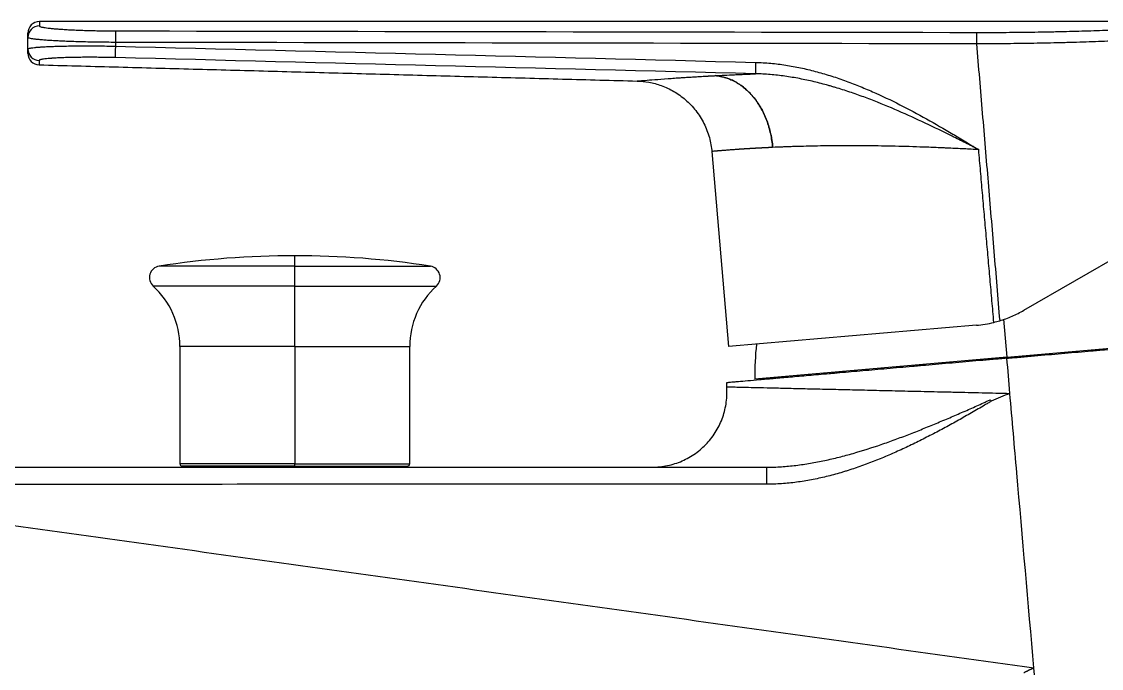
# Model space of a CAD drawing. Extents: x 0 to 1354, y 0 to 992.
# Drawn here: x 713 to 807, y 415.1 to 471.4 of the extents above; entities that cross this region are included whole.
import ezdxf

# ---------------------------------------------------------------- set-up
doc = ezdxf.new("R2010")
doc.units = 0
doc.header["$LTSCALE"] = 10
doc.header["$MEASUREMENT"] = 0
doc.layers.add('1', color=7, linetype='CONTINUOUS')

msp = doc.modelspace()

# ---------------------------------------------------------------- linework, layer by layer
at = {"layer": '1', "color": 7, "linetype": 'Continuous', "lineweight": -3}
for p, q in [((713.54, 468.996), (713.54, 470)), ((721.153, 469.575), (721.153, 469.242)), ((773.055, 460.08), (774.511, 443.113)), ((800.215, 446.266), (821.017, 458.276)), ((736.762, 450.101), (736.762, 451.013)), ((736.762, 450.101), (724.958, 450.101)), ((736.762, 450.101), (748.565, 450.101)), ((736.762, 448.374), (736.762, 450.101)), ((736.762, 448.374), (724.438, 448.374)), ((736.762, 443.113), (736.762, 448.374)), ((736.762, 448.374), (749.085, 448.374)), ((798.431, 445.499), (798.72, 442.191)), ((796.071, 444.963), (774.511, 443.113)), ((798.72, 442.191), (820.636, 444.108)), ((726.762, 443.113), (726.762, 432.913)), ((736.762, 443.113), (726.762, 443.113)), ((736.762, 443.113), (736.762, 432.913)), ((736.762, 443.113), (746.762, 443.113)), ((746.762, 432.913), (746.762, 443.113)), ((798.72, 442.191), (776.804, 440.273)), ((798.729, 442.091), (798.72, 442.191)), ((778.796, 440.447), (778.705, 440.339)), ((736.762, 432.913), (726.762, 432.913)), ((736.762, 432.713), (726.962, 432.713)), ((728.443, 432.713), (728.443, 432.613)), ((736.762, 432.913), (746.762, 432.913)), ((736.762, 432.713), (736.762, 432.913)), ((736.762, 432.613), (736.762, 432.713)), ((736.762, 432.713), (746.562, 432.713)), ((745.081, 432.613), (745.081, 432.713))]:
    msp.add_line(p, q, dxfattribs=at)
at = {"layer": '1', "color": 7, "linetype": 'Continuous', "lineweight": -3, "extrusion": (0, -2.23874e-06, 1)}
for centre, start, end in [((714.54, 470.38, 0), 89.98361, 180), ((714.54, 468.616, 0), 180, 268.45082)]:
    msp.add_arc(centre, 1, start, end, dxfattribs=at)
at = {"layer": '1', "color": 7, "linetype": 'Continuous', "lineweight": -3}
for centre, radius, start, end in [((736.762, 374.162), 76.851, 90, 98.83502), ((736.762, 374.162), 76.851, 81.16498, 90), ((725.112, 449.113), 1, 98.83502, 227.6589), ((748.412, 449.113), 1, 312.3411, 81.16498), ((719.644, 443.113), 7.117, 0, 47.6589), ((753.879, 443.113), 7.117, 132.3411, 180), ((798.839, 440.835), 22.042, 173.52406, 181.46052), ((726.962, 432.913), 0.2, 180, 270), ((746.562, 432.913), 0.2, 270, 0)]:
    msp.add_arc(centre, radius, start, end, dxfattribs=at)
for centre, major_axis, ratio, start_param, end_param in [((714.54, 470), (-1, 0), 0.998642, 4.712389, 6.283185), ((721.177, 469.575), (0.002, 1), 0.023945, 0.072074, 1.570838), ((796.106, 469.441), (0.002, 1), 0.023945, 0.076616, 1.57084), ((714.54, 468.996), (1, 0), 0.998642, 3.141593, 4.685405), ((721.177, 469.242), (-0.025, -1), 0.023938, 4.712995, 6.211138), ((776.873, 467.835), (-0.025, -1), 0.023938, 4.712993, 6.207734), ((795.215, 454.927), (9.638, 2.666), 1, 4.682587, 4.735172), ((777.826, 431.113), (0, -1.5), 0.017504, 3.141593, 4.703272)]:
    msp.add_ellipse(centre, major_axis=major_axis, ratio=ratio, start_param=start_param, end_param=end_param, dxfattribs=at)
for points, degree in [([(819.277, 471.38), (714.54, 471.38)], 1), ([(714.54, 471.38), (714.54, 471.38), (714.54, 471.253), (714.54, 470.998)], 3), ([(721.177, 470.572), (746.153, 470.529), (771.129, 470.484), (796.106, 470.438)], 3), ([(796.082, 469.441), (771.106, 469.487), (746.129, 469.532), (721.153, 469.575)], 3), ([(721.153, 469.242), (739.718, 468.772), (758.283, 468.303), (776.849, 467.835)], 3), ([(796.082, 469.441), (798.1, 445.352)], 1), ([(776.846, 466.838), (758.28, 467.306), (739.715, 467.775), (721.15, 468.245)], 3), ([(714.513, 467.617), (766.554, 466.21)], 1), ([(773.338, 466.679), (773.338, 466.679), (773.338, 466.679), (773.337, 466.679)], 3), ([(797.593, 445.213), (796.272, 460.237)], 1), ([(796.071, 444.963), (796.327, 444.985), (796.837, 445.049), (797.342, 445.152), (797.593, 445.213)], 3), ([(798.996, 439.038), (798.907, 440.056), (798.818, 441.073), (798.729, 442.091)], 3), ([(774.32, 439.955), (774.329, 439.84), (774.338, 439.725), (774.347, 439.609)], 3), ([(798.988, 439.037), (798.445, 438.808), (797.902, 438.58), (797.359, 438.355)], 3), ([(799.593, 432.118), (799.391, 434.425), (799.189, 436.731), (798.988, 439.037)], 3), ([(797.28, 438.484), (797.306, 438.441), (797.332, 438.398), (797.359, 438.355)], 3), ([(801.077, 415.152), (800.582, 420.807), (800.088, 426.463), (799.593, 432.118)], 3), ([(802.347, 400.732), (801.927, 405.539), (801.506, 410.346), (801.086, 415.153)], 3)]:
    msp.add_open_spline(points, degree=degree, dxfattribs=at)
for points, knots in [([(714.54, 470.998), (714.54, 470.987), (714.55, 470.975), (714.592, 470.952), (714.655, 470.928), (714.759, 470.903), (714.853, 470.885), (714.887, 470.879), (714.96, 470.866), (714.999, 470.86), (715.122, 470.842), (715.306, 470.818), (715.526, 470.794), (715.765, 470.771), (715.893, 470.759), (716.169, 470.736), (716.315, 470.726), (716.619, 470.705), (716.938, 470.685), (717.285, 470.666), (717.556, 470.653), (717.648, 470.649), (717.836, 470.641), (717.931, 470.637), (718.219, 470.626), (718.611, 470.612), (719.019, 470.601), (719.435, 470.591), (719.647, 470.587), (720.08, 470.58), (720.515, 470.575), (720.955, 470.573), (721.177, 470.572)], [0, 0, 0, 0, 0.0625, 0.0625, 0.125, 0.1875, 0.1875, 0.21875, 0.21875, 0.25, 0.25, 0.3125, 0.375, 0.375, 0.4375, 0.4375, 0.5, 0.5, 0.5625, 0.625, 0.625, 0.65625, 0.65625, 0.6875, 0.6875, 0.75, 0.8125, 0.8125, 0.875, 0.875, 0.9375, 1, 1, 1, 1]), ([(796.106, 470.438), (796.869, 470.437), (797.626, 470.438), (799.13, 470.447), (799.877, 470.454), (801.359, 470.474), (802.095, 470.487), (803.008, 470.506), (803.282, 470.512), (803.554, 470.518), (803.736, 470.523), (803.826, 470.525), (804.277, 470.536), (804.633, 470.546), (805.689, 470.576), (806.375, 470.598), (807.713, 470.647), (808.364, 470.673), (809.314, 470.714), (809.627, 470.728), (810.089, 470.75), (810.242, 470.757), (810.469, 470.769), (810.545, 470.772), (810.695, 470.78), (810.769, 470.784), (811.436, 470.818), (812.001, 470.848), (813.075, 470.91), (813.585, 470.942), (814.55, 471.004), (815.005, 471.035), (815.485, 471.069), (815.538, 471.072), (815.642, 471.08), (815.694, 471.084), (815.848, 471.095), (815.949, 471.102), (816.244, 471.124), (816.432, 471.138), (816.97, 471.179), (817.294, 471.204), (817.875, 471.251), (818.131, 471.273), (818.464, 471.301), (818.566, 471.31), (818.683, 471.32), (818.706, 471.322), (818.75, 471.326), (818.815, 471.331), (818.874, 471.337), (819.061, 471.353), (819.172, 471.363), (819.321, 471.376), (819.359, 471.38), (819.359, 471.38), (819.359, 471.38), (819.359, 471.38)], [0, 0, 0, 0, 0.062473, 0.062473, 0.124947, 0.124947, 0.18742, 0.18742, 0.203039, 0.210848, 0.210848, 0.218657, 0.218657, 0.249894, 0.249894, 0.312367, 0.312367, 0.374841, 0.374841, 0.406077, 0.406077, 0.421696, 0.421696, 0.429505, 0.429505, 0.437314, 0.437314, 0.499788, 0.499788, 0.562261, 0.562261, 0.624735, 0.624735, 0.632544, 0.632544, 0.640353, 0.640353, 0.655971, 0.655971, 0.687208, 0.687208, 0.749681, 0.749681, 0.812155, 0.812155, 0.843392, 0.843392, 0.851201, 0.851201, 0.85901, 0.874628, 0.874628, 0.937102, 0.937102, 0.999575, 0.999575, 1, 1, 1, 1]), ([(713.54, 470), (713.54, 470.061), (713.54, 470.116), (713.54, 470.21), (713.54, 470.25), (713.54, 470.314), (713.54, 470.339), (713.54, 470.371), (713.54, 470.38), (713.54, 470.38)], [0, 0, 0, 0, 0.250213, 0.250213, 0.500427, 0.500427, 0.75064, 0.75064, 1, 1, 1, 1]), ([(721.153, 469.575), (720.899, 469.575), (720.395, 469.577), (719.896, 469.583), (719.525, 469.588), (719.402, 469.59), (719.159, 469.594), (719.039, 469.596), (718.681, 469.604), (718.214, 469.615), (717.764, 469.628), (717.434, 469.639), (717.325, 469.643), (717.11, 469.651), (717.004, 469.656), (716.694, 469.668), (716.296, 469.687), (715.93, 469.707), (715.58, 469.728), (715.413, 469.738), (715.096, 469.761), (714.948, 469.772), (714.674, 469.796), (714.421, 469.819), (714.21, 469.843), (714.068, 469.862), (714.023, 469.868), (713.939, 469.88), (713.9, 469.886), (713.792, 469.905), (713.673, 469.929), (713.6, 469.953), (713.552, 469.977), (713.54, 469.988), (713.54, 470)], [0, 0, 0, 0, 0.0625, 0.125, 0.125, 0.15625, 0.15625, 0.1875, 0.1875, 0.25, 0.3125, 0.3125, 0.34375, 0.34375, 0.375, 0.375, 0.4375, 0.5, 0.5, 0.5625, 0.5625, 0.625, 0.625, 0.6875, 0.75, 0.75, 0.78125, 0.78125, 0.8125, 0.8125, 0.875, 0.9375, 0.9375, 1, 1, 1, 1]), ([(820.356, 470.465), (820.356, 470.465), (820.356, 470.465), (820.355, 470.465), (820.316, 470.462), (820.159, 470.448), (820.043, 470.437), (819.847, 470.42), (819.785, 470.415), (819.717, 470.409), (819.671, 470.405), (819.647, 470.403), (819.524, 470.392), (819.417, 470.383), (819.069, 470.354), (818.8, 470.331), (818.192, 470.282), (817.852, 470.255), (817.289, 470.213), (817.093, 470.198), (816.784, 470.175), (816.679, 470.167), (816.518, 470.156), (816.463, 470.152), (816.354, 470.144), (816.298, 470.14), (815.796, 470.104), (815.32, 470.072), (814.312, 470.007), (813.779, 469.973), (812.657, 469.908), (812.068, 469.875), (811.371, 469.839), (811.293, 469.835), (811.137, 469.827), (811.058, 469.823), (810.82, 469.811), (810.661, 469.803), (810.179, 469.779), (809.853, 469.764), (808.861, 469.719), (808.182, 469.691), (806.787, 469.638), (806.071, 469.613), (804.97, 469.579), (804.599, 469.568), (804.128, 469.556), (804.034, 469.553), (803.845, 469.548), (803.561, 469.541), (803.276, 469.534), (802.324, 469.511), (801.557, 469.496), (800.012, 469.471), (799.234, 469.461), (797.666, 469.447), (796.877, 469.442), (796.082, 469.441)], [0, 0, 0, 0, 0.000416, 0.000416, 0.06289, 0.06289, 0.125364, 0.125364, 0.140983, 0.148792, 0.148792, 0.156601, 0.156601, 0.187838, 0.187838, 0.250312, 0.250312, 0.312786, 0.312786, 0.344023, 0.344023, 0.359642, 0.359642, 0.367451, 0.367451, 0.37526, 0.37526, 0.437734, 0.437734, 0.500208, 0.500208, 0.562682, 0.562682, 0.570491, 0.570491, 0.578301, 0.578301, 0.593919, 0.593919, 0.625156, 0.625156, 0.68763, 0.68763, 0.750104, 0.750104, 0.781341, 0.781341, 0.78915, 0.78915, 0.79696, 0.812578, 0.812578, 0.875052, 0.875052, 0.937526, 0.937526, 1, 1, 1, 1]), ([(713.54, 468.996), (713.54, 469.008), (713.564, 469.031), (713.637, 469.053), (713.699, 469.067), (713.712, 469.07), (713.739, 469.075), (713.782, 469.083), (713.832, 469.091), (713.94, 469.107), (714.106, 469.127), (714.318, 469.147), (714.493, 469.161), (714.554, 469.165), (714.651, 469.172), (714.684, 469.174), (714.75, 469.178), (714.784, 469.181), (714.957, 469.191), (715.252, 469.207), (715.584, 469.221), (715.934, 469.233), (716.118, 469.239), (716.361, 469.245), (716.41, 469.246), (716.508, 469.249), (716.657, 469.252), (716.81, 469.255), (717.12, 469.261), (717.545, 469.267), (717.994, 469.27), (718.34, 469.271), (718.457, 469.271), (718.635, 469.271), (718.695, 469.271), (718.814, 469.271), (718.874, 469.271), (719.173, 469.27), (719.657, 469.267), (720.15, 469.26), (720.648, 469.252), (720.899, 469.248), (721.153, 469.242)], [0, 0, 0, 0, 0.0625, 0.125, 0.125, 0.140625, 0.140625, 0.15625, 0.1875, 0.1875, 0.25, 0.3125, 0.3125, 0.34375, 0.34375, 0.359375, 0.359375, 0.375, 0.375, 0.4375, 0.5, 0.5, 0.5625, 0.5625, 0.578125, 0.578125, 0.59375, 0.625, 0.625, 0.6875, 0.75, 0.75, 0.78125, 0.78125, 0.796875, 0.796875, 0.8125, 0.8125, 0.875, 0.9375, 0.9375, 1, 1, 1, 1]), ([(713.54, 468.616), (713.54, 468.616), (713.54, 468.616), (713.54, 468.616), (713.54, 468.625), (713.54, 468.657), (713.54, 468.682), (713.54, 468.746), (713.54, 468.786), (713.54, 468.88), (713.54, 468.935), (713.54, 468.996)], [0, 0, 0, 0, 0.000964, 0.000964, 0.250723, 0.250723, 0.500482, 0.500482, 0.750241, 0.750241, 1, 1, 1, 1]), ([(721.15, 468.245), (720.928, 468.25), (720.709, 468.255), (720.275, 468.263), (719.844, 468.269), (719.422, 468.273), (719.16, 468.274), (719.108, 468.274), (719.004, 468.274), (718.952, 468.274), (718.797, 468.274), (718.695, 468.274), (718.392, 468.273), (718, 468.27), (717.629, 468.264), (717.359, 468.258), (717.271, 468.256), (717.14, 468.253), (717.096, 468.251), (717.01, 468.249), (716.968, 468.248), (716.757, 468.241), (716.596, 468.236), (716.291, 468.223), (716.002, 468.209), (715.745, 468.193), (715.595, 468.183), (715.565, 468.181), (715.507, 468.176), (715.479, 468.174), (715.395, 468.167), (715.341, 468.163), (715.189, 468.149), (715.005, 468.129), (714.86, 468.109), (714.767, 468.093), (714.738, 468.088), (714.698, 468.08), (714.686, 468.077), (714.662, 468.071), (714.651, 468.069), (714.598, 468.055), (714.534, 468.032), (714.513, 468.009), (714.513, 467.998)], [0, 0, 0, 0, 0.0625, 0.0625, 0.125, 0.1875, 0.1875, 0.203125, 0.203125, 0.21875, 0.21875, 0.25, 0.25, 0.3125, 0.375, 0.375, 0.40625, 0.40625, 0.421875, 0.421875, 0.4375, 0.4375, 0.5, 0.5, 0.5625, 0.625, 0.625, 0.640625, 0.640625, 0.65625, 0.65625, 0.6875, 0.6875, 0.75, 0.8125, 0.8125, 0.84375, 0.84375, 0.859375, 0.859375, 0.875, 0.875, 0.9375, 1, 1, 1, 1]), ([(714.513, 467.998), (714.513, 467.936), (714.513, 467.882), (714.513, 467.787), (714.513, 467.747), (714.513, 467.682), (714.513, 467.658), (714.513, 467.625), (714.513, 467.617), (714.513, 467.617), (714.513, 467.617), (714.513, 467.617)], [0, 0, 0, 0, 0.249825, 0.249825, 0.499649, 0.499649, 0.749474, 0.749474, 0.999298, 0.999298, 1, 1, 1, 1]), ([(776.849, 467.835), (777.293, 467.824), (777.735, 467.797), (778.612, 467.715), (779.048, 467.661), (779.916, 467.527), (780.347, 467.447), (781.206, 467.266), (781.633, 467.164), (782.483, 466.939), (782.907, 466.817), (783.539, 466.618), (783.749, 466.55), (784.169, 466.408), (784.377, 466.336), (785.001, 466.111), (785.412, 465.954), (786.229, 465.626), (786.633, 465.455), (787.839, 464.925), (788.63, 464.547), (790.194, 463.756), (790.967, 463.342), (792.499, 462.488), (793.259, 462.048), (794.392, 461.376), (794.958, 461.037), (795.615, 460.638), (795.944, 460.438), (796.085, 460.352), (796.178, 460.294), (796.225, 460.266), (796.272, 460.237)], [0, 0, 0, 0, 0.0625, 0.0625, 0.125, 0.125, 0.1875, 0.1875, 0.25, 0.25, 0.3125, 0.3125, 0.34375, 0.34375, 0.375, 0.375, 0.4375, 0.4375, 0.5, 0.5, 0.625, 0.625, 0.75, 0.75, 0.875, 0.875, 0.9375, 0.96875, 0.984375, 0.992187, 0.992187, 1, 1, 1, 1]), ([(766.554, 466.21), (766.554, 466.21), (766.582, 466.213), (766.711, 466.224), (766.924, 466.242), (767.322, 466.275), (768.028, 466.333), (768.887, 466.398), (769.52, 466.443), (769.805, 466.463), (770.103, 466.484), (770.414, 466.505), (770.764, 466.528), (771.156, 466.553), (771.594, 466.58), (772.048, 466.607), (772.395, 466.627), (772.622, 466.64), (772.722, 466.645), (772.823, 466.651), (772.924, 466.657), (773.026, 466.662), (773.129, 466.668), (773.233, 466.673), (773.302, 466.677), (773.337, 466.679)], [0, 0, 0, 0, 0.077327, 0.154844, 0.232796, 0.310571, 0.465859, 0.621213, 0.652434, 0.68372, 0.715086, 0.746547, 0.778117, 0.817514, 0.856833, 0.896097, 0.935329, 0.943412, 0.951494, 0.959577, 0.96766, 0.975744, 0.983828, 0.991913, 1, 1, 1, 1]), ([(766.554, 466.21), (766.899, 466.201), (767.608, 466.127), (768.688, 465.836), (769.771, 465.331), (770.797, 464.601), (771.695, 463.657), (772.403, 462.54), (772.876, 461.308), (773.025, 460.457), (773.059, 460.025)], [0, 0, 0, 0, 0.104603, 0.218071, 0.339604, 0.467768, 0.600509, 0.735286, 0.869336, 1, 1, 1, 1]), ([(773.337, 466.679), (773.495, 466.666), (773.652, 466.644), (773.962, 466.583), (774.269, 466.504), (774.57, 466.39), (774.795, 466.292), (774.869, 466.257), (775.017, 466.182), (775.091, 466.142), (775.308, 466.018), (775.45, 465.927), (775.726, 465.73), (775.995, 465.517), (776.249, 465.275), (776.435, 465.081), (776.495, 465.015), (776.615, 464.878), (776.674, 464.808), (776.845, 464.595), (777.062, 464.298), (777.356, 463.821), (777.531, 463.48), (777.633, 463.26), (777.653, 463.215), (777.692, 463.126), (777.75, 462.991), (777.804, 462.855), (777.907, 462.58), (778.031, 462.208), (778.129, 461.824), (778.193, 461.531), (778.213, 461.433), (778.248, 461.235), (778.265, 461.135), (778.308, 460.834), (778.33, 460.633), (778.345, 460.43)], [0, 0, 0, 0, 0.0625, 0.0625, 0.125, 0.1875, 0.1875, 0.21875, 0.21875, 0.25, 0.25, 0.3125, 0.3125, 0.375, 0.4375, 0.4375, 0.46875, 0.46875, 0.5, 0.5, 0.5625, 0.625, 0.6875, 0.6875, 0.703125, 0.703125, 0.71875, 0.75, 0.75, 0.8125, 0.875, 0.875, 0.90625, 0.90625, 0.9375, 0.9375, 1, 1, 1, 1]), ([(773.338, 466.679), (773.872, 466.707), (774.432, 466.735), (775.165, 466.768), (775.313, 466.775), (775.611, 466.788), (776.064, 466.807), (776.53, 466.826), (776.846, 466.838)], [0, 0, 0, 0, 0.5, 0.5, 0.625, 0.625, 0.75, 1, 1, 1, 1]), ([(778.345, 460.433), (778.33, 460.635), (778.308, 460.836), (778.251, 461.233), (778.18, 461.626), (778.082, 462.01), (777.999, 462.295), (777.969, 462.39), (777.907, 462.577), (777.874, 462.671), (777.77, 462.947), (777.62, 463.306), (777.36, 463.815), (777.164, 464.134), (777.008, 464.367), (776.955, 464.443), (776.845, 464.593), (776.789, 464.666), (776.618, 464.879), (776.381, 465.15), (776.128, 465.392), (775.866, 465.62), (775.731, 465.727), (775.557, 465.851), (775.522, 465.875), (775.451, 465.923), (775.345, 465.994), (775.237, 466.059), (775.021, 466.183), (774.728, 466.331), (774.427, 466.445), (774.198, 466.518), (774.121, 466.54), (773.966, 466.58), (773.889, 466.598), (773.654, 466.644), (773.496, 466.666), (773.338, 466.679)], [0, 0, 0, 0, 0.0625, 0.0625, 0.125, 0.1875, 0.1875, 0.21875, 0.21875, 0.25, 0.25, 0.3125, 0.375, 0.4375, 0.4375, 0.46875, 0.46875, 0.5, 0.5, 0.5625, 0.625, 0.625, 0.6875, 0.6875, 0.703125, 0.703125, 0.71875, 0.75, 0.75, 0.8125, 0.875, 0.875, 0.90625, 0.90625, 0.9375, 0.9375, 1, 1, 1, 1]), ([(796.272, 460.237), (796.224, 460.262), (796.176, 460.286), (796.08, 460.336), (795.936, 460.41), (795.599, 460.582), (795.31, 460.729), (794.732, 461.022), (794.346, 461.216), (793.186, 461.795), (792.41, 462.173), (790.85, 462.91), (790.065, 463.268), (788.483, 463.955), (787.686, 464.284), (786.678, 464.67), (786.476, 464.746), (786.071, 464.895), (785.867, 464.968), (785.256, 465.184), (784.847, 465.321), (784.23, 465.518), (784.023, 465.581), (783.713, 465.674), (783.609, 465.705), (783.402, 465.765), (783.298, 465.794), (782.779, 465.939), (782.363, 466.048), (781.527, 466.246), (781.107, 466.336), (780.265, 466.497), (779.842, 466.568), (778.993, 466.687), (778.567, 466.735), (777.71, 466.807), (777.279, 466.83), (776.846, 466.838)], [0, 0, 0, 0, 0.007812, 0.007812, 0.015625, 0.03125, 0.0625, 0.0625, 0.125, 0.125, 0.25, 0.25, 0.375, 0.375, 0.5, 0.5, 0.53125, 0.53125, 0.5625, 0.5625, 0.625, 0.625, 0.65625, 0.65625, 0.671875, 0.671875, 0.6875, 0.6875, 0.75, 0.75, 0.8125, 0.8125, 0.875, 0.875, 0.9375, 0.9375, 1, 1, 1, 1]), ([(778.345, 460.43), (778.329, 460.429), (778.298, 460.428), (778.25, 460.425), (778.203, 460.423), (778.156, 460.421), (778.11, 460.419), (778.063, 460.417), (778.016, 460.414), (777.97, 460.412), (777.923, 460.41), (777.877, 460.408), (777.83, 460.406), (777.784, 460.403), (777.738, 460.401), (777.692, 460.399), (777.646, 460.396), (777.6, 460.394), (777.555, 460.392), (777.509, 460.389), (777.464, 460.387), (777.418, 460.385), (777.373, 460.382), (777.328, 460.38), (777.283, 460.378), (777.238, 460.375), (777.193, 460.373), (777.149, 460.371), (777.104, 460.368), (777.06, 460.366), (777.016, 460.363), (776.971, 460.361), (776.928, 460.359), (776.884, 460.356), (776.84, 460.354), (776.796, 460.351), (776.753, 460.349), (776.71, 460.346), (776.667, 460.344), (776.624, 460.342), (776.581, 460.339), (776.538, 460.337), (776.496, 460.334), (776.453, 460.332), (776.411, 460.329), (776.369, 460.327), (776.327, 460.324), (776.286, 460.322), (776.244, 460.319), (776.203, 460.317), (776.161, 460.314), (776.12, 460.312), (776.08, 460.309), (776.039, 460.307), (775.998, 460.304), (775.958, 460.302), (775.918, 460.299), (775.878, 460.297), (775.838, 460.294), (775.799, 460.291), (775.759, 460.289), (775.72, 460.286), (775.681, 460.284), (775.642, 460.281), (775.603, 460.279), (775.565, 460.276), (775.527, 460.274), (775.489, 460.271), (775.451, 460.269), (775.413, 460.266), (775.376, 460.264), (775.339, 460.261), (775.302, 460.258), (775.265, 460.256), (775.229, 460.253), (775.192, 460.251), (775.053, 460.241), (774.809, 460.223), (774.477, 460.198), (774.152, 460.173), (773.846, 460.148), (773.638, 460.131), (773.467, 460.116), (773.297, 460.101), (773.109, 460.084), (773.055, 460.08), (773.055, 460.08)], [0, 0, 0, 0, 0.004646, 0.009301, 0.013967, 0.018644, 0.02333, 0.028027, 0.032734, 0.037451, 0.042178, 0.046916, 0.051663, 0.056421, 0.06119, 0.065968, 0.070757, 0.075556, 0.080365, 0.085184, 0.090014, 0.094853, 0.099703, 0.104563, 0.109434, 0.114315, 0.119205, 0.124107, 0.129018, 0.133939, 0.138871, 0.143813, 0.148765, 0.153728, 0.158701, 0.163683, 0.168677, 0.17368, 0.178694, 0.183717, 0.188751, 0.193796, 0.19885, 0.203915, 0.20899, 0.214075, 0.219171, 0.224276, 0.229392, 0.234518, 0.239655, 0.244801, 0.249958, 0.255125, 0.260303, 0.26549, 0.270688, 0.275896, 0.281114, 0.286343, 0.291581, 0.29683, 0.302089, 0.307359, 0.312638, 0.317928, 0.323229, 0.328539, 0.33386, 0.33919, 0.344531, 0.349883, 0.355244, 0.360616, 0.365998, 0.371391, 0.376793, 0.428689, 0.485749, 0.547975, 0.615365, 0.687921, 0.712539, 0.772777, 0.868625, 1, 1, 1, 1]), ([(796.272, 460.237), (795.841, 460.261), (794.979, 460.308), (794.121, 460.349), (793.586, 460.374), (793.479, 460.378), (793.266, 460.388), (792.946, 460.402), (792.629, 460.415), (791.997, 460.44), (791.578, 460.455), (790.334, 460.498), (789.517, 460.521), (788.313, 460.547), (787.516, 460.562), (786.733, 460.571), (786.248, 460.576), (786.152, 460.576), (785.959, 460.578), (785.671, 460.579), (785.386, 460.58), (784.823, 460.581), (784.455, 460.58), (783.913, 460.577), (783.734, 460.576), (783.379, 460.572), (783.203, 460.57), (782.682, 460.563), (782, 460.551), (781.018, 460.529), (780.391, 460.51), (780.008, 460.498), (779.932, 460.495), (779.78, 460.49), (779.705, 460.487), (779.481, 460.479), (779.334, 460.474), (778.898, 460.457), (778.617, 460.445), (778.345, 460.433)], [0, 0, 0, 0, 0.0625, 0.125, 0.125, 0.140625, 0.140625, 0.15625, 0.1875, 0.1875, 0.25, 0.25, 0.375, 0.375, 0.4375, 0.5, 0.5, 0.515625, 0.515625, 0.53125, 0.5625, 0.5625, 0.625, 0.625, 0.65625, 0.65625, 0.6875, 0.6875, 0.75, 0.8125, 0.875, 0.875, 0.890625, 0.890625, 0.90625, 0.90625, 0.9375, 0.9375, 1, 1, 1, 1]), ([(798.1, 445.352), (798.471, 445.463), (798.832, 445.596), (799.537, 445.9), (799.881, 446.073), (800.215, 446.266)], [0, 0, 0, 0, 0.5, 0.5, 1, 1, 1, 1]), ([(798.729, 442.091), (799.132, 442.126), (799.934, 442.196), (800.73, 442.266), (801.919, 442.37), (802.705, 442.439), (804.264, 442.575), (805.038, 442.643), (805.996, 442.727), (806.283, 442.752), (806.568, 442.777), (806.759, 442.794), (806.854, 442.802), (807.328, 442.843), (807.702, 442.876), (808.81, 442.973), (809.529, 443.036), (810.93, 443.159), (811.612, 443.218), (812.607, 443.305), (812.934, 443.334), (813.417, 443.376), (813.577, 443.39), (813.814, 443.411), (813.894, 443.418), (814.051, 443.432), (814.129, 443.438), (814.829, 443.5), (815.421, 443.551), (816.546, 443.65), (817.08, 443.697), (818.089, 443.785), (818.564, 443.826), (819.122, 443.875), (819.231, 443.885), (819.393, 443.899), (819.447, 443.904), (819.552, 443.913), (819.814, 443.936), (820.061, 443.957), (820.626, 444.007), (820.967, 444.037), (821.576, 444.09), (821.844, 444.113), (822.193, 444.144), (822.3, 444.153), (822.446, 444.166), (822.493, 444.17), (822.582, 444.178), (822.623, 444.182), (822.82, 444.199), (822.938, 444.209), (823.097, 444.223), (823.137, 444.227), (823.137, 444.227)], [0, 0, 0, 0, 0.031251, 0.062501, 0.062501, 0.125003, 0.125003, 0.187504, 0.187504, 0.20313, 0.210942, 0.210942, 0.218755, 0.218755, 0.250006, 0.250006, 0.312507, 0.312507, 0.375009, 0.375009, 0.40626, 0.40626, 0.421885, 0.421885, 0.429698, 0.429698, 0.43751, 0.43751, 0.500012, 0.500012, 0.562513, 0.562513, 0.625015, 0.625015, 0.64064, 0.64064, 0.648453, 0.648453, 0.656265, 0.687516, 0.687516, 0.750018, 0.750018, 0.812519, 0.812519, 0.84377, 0.84377, 0.859395, 0.859395, 0.875021, 0.875021, 0.937522, 0.937522, 1, 1, 1, 1]), ([(798.729, 442.091), (798.326, 442.056), (797.523, 441.985), (796.727, 441.916), (795.538, 441.812), (794.752, 441.743), (793.193, 441.607), (792.42, 441.539), (791.462, 441.455), (791.175, 441.43), (790.889, 441.405), (790.699, 441.388), (790.603, 441.38), (790.13, 441.339), (789.756, 441.306), (788.648, 441.209), (787.928, 441.146), (786.527, 441.023), (785.845, 440.964), (784.851, 440.877), (784.524, 440.848), (784.041, 440.806), (783.881, 440.792), (783.643, 440.771), (783.564, 440.764), (783.407, 440.75), (783.328, 440.743), (782.629, 440.682), (782.036, 440.63), (780.911, 440.532), (780.378, 440.485), (779.369, 440.397), (778.893, 440.355), (778.336, 440.307), (778.226, 440.297), (778.064, 440.283), (778.011, 440.278), (777.905, 440.269), (777.644, 440.246), (777.397, 440.225), (776.831, 440.175), (776.491, 440.145), (775.881, 440.092), (775.613, 440.068), (775.265, 440.038), (775.158, 440.029), (775.011, 440.016), (774.964, 440.012), (774.876, 440.004), (774.834, 440), (774.637, 439.983), (774.519, 439.973), (774.36, 439.959), (774.32, 439.955), (774.32, 439.955)], [0, 0, 0, 0, 0.03125, 0.0625, 0.0625, 0.125, 0.125, 0.1875, 0.1875, 0.203125, 0.210937, 0.210937, 0.21875, 0.21875, 0.25, 0.25, 0.3125, 0.3125, 0.375, 0.375, 0.40625, 0.40625, 0.421875, 0.421875, 0.429687, 0.429687, 0.4375, 0.4375, 0.5, 0.5, 0.5625, 0.5625, 0.625, 0.625, 0.640625, 0.640625, 0.648437, 0.648437, 0.65625, 0.6875, 0.6875, 0.75, 0.75, 0.8125, 0.8125, 0.84375, 0.84375, 0.859375, 0.859375, 0.875, 0.875, 0.9375, 0.9375, 1, 1, 1, 1]), ([(767.866, 432.613), (768.089, 432.613), (768.535, 432.636), (769.197, 432.739), (769.845, 432.91), (770.472, 433.146), (771.071, 433.446), (771.637, 433.805), (772.162, 434.221), (772.642, 434.688), (773.072, 435.202), (773.446, 435.758), (773.761, 436.349), (774.014, 436.97), (774.202, 437.613), (774.323, 438.272), (774.357, 438.718), (774.369, 439.164), (774.364, 439.387), (774.347, 439.609)], [0, 0, 0, 0, 0.0625, 0.125, 0.1875, 0.25, 0.3125, 0.375, 0.4375, 0.5, 0.5625, 0.625, 0.6875, 0.75, 0.8125, 0.875, 0.9375, 0.9375, 1, 1, 1, 1]), ([(774.347, 439.609), (774.347, 439.609), (774.347, 439.609), (774.347, 439.609), (774.349, 439.609), (774.356, 439.609), (774.367, 439.609), (774.397, 439.608), (774.427, 439.607), (774.547, 439.605), (774.666, 439.602), (774.98, 439.594), (775.176, 439.59), (775.47, 439.583), (775.562, 439.581), (775.659, 439.579), (775.726, 439.577), (775.76, 439.576), (775.931, 439.572), (776.077, 439.569), (776.543, 439.558), (776.888, 439.55), (777.648, 439.532), (778.062, 439.522), (778.734, 439.507), (778.966, 439.501), (779.328, 439.493), (779.451, 439.49), (779.639, 439.486), (779.702, 439.484), (779.829, 439.481), (779.893, 439.48), (780.473, 439.466), (781.015, 439.453), (782.152, 439.427), (782.747, 439.413), (783.988, 439.384), (784.634, 439.369), (785.475, 439.35), (785.645, 439.346), (785.902, 439.34), (785.988, 439.338), (786.161, 439.334), (786.594, 439.324), (787.033, 439.314), (788.097, 439.289), (788.821, 439.272), (790.3, 439.238), (791.054, 439.22), (792.208, 439.194), (792.596, 439.185), (793.086, 439.173), (793.185, 439.171), (793.382, 439.167), (793.48, 439.164), (793.777, 439.158), (793.975, 439.153), (794.967, 439.13), (795.765, 439.112), (797.37, 439.075), (798.176, 439.057), (798.988, 439.038)], [0, 0, 0, 0, 0.001953, 0.003906, 0.007812, 0.015625, 0.03125, 0.03125, 0.0625, 0.0625, 0.125, 0.125, 0.1875, 0.1875, 0.203125, 0.210937, 0.210937, 0.21875, 0.21875, 0.25, 0.25, 0.3125, 0.3125, 0.375, 0.375, 0.40625, 0.40625, 0.421875, 0.421875, 0.429687, 0.429687, 0.4375, 0.4375, 0.5, 0.5, 0.5625, 0.5625, 0.625, 0.625, 0.640625, 0.640625, 0.648437, 0.648437, 0.65625, 0.6875, 0.6875, 0.75, 0.75, 0.8125, 0.8125, 0.84375, 0.84375, 0.851562, 0.851562, 0.859375, 0.859375, 0.875, 0.875, 0.9375, 0.9375, 1, 1, 1, 1]), ([(797.359, 438.354), (797.266, 438.297), (797.171, 438.239), (796.983, 438.126), (796.888, 438.069), (796.604, 437.901), (796.414, 437.789), (795.844, 437.456), (795.462, 437.237), (794.697, 436.802), (794.312, 436.587), (793.541, 436.163), (793.154, 435.953), (792.376, 435.54), (791.986, 435.337), (791.397, 435.038), (791.2, 434.94), (790.805, 434.744), (790.607, 434.648), (790.012, 434.361), (789.614, 434.175), (788.812, 433.814), (788.41, 433.638), (787.193, 433.13), (786.372, 432.816), (785.329, 432.464), (785.12, 432.395), (784.804, 432.296), (784.699, 432.263), (784.488, 432.199), (783.961, 432.041), (783.43, 431.899), (782.579, 431.691), (782.151, 431.598), (781.292, 431.435), (780.861, 431.364), (779.994, 431.249), (779.559, 431.204), (778.683, 431.143), (778.242, 431.127), (777.799, 431.127)], [0, 0, 0, 0, 0.015625, 0.015625, 0.03125, 0.03125, 0.0625, 0.0625, 0.125, 0.125, 0.1875, 0.1875, 0.25, 0.25, 0.3125, 0.3125, 0.34375, 0.34375, 0.375, 0.375, 0.4375, 0.4375, 0.5, 0.5, 0.625, 0.625, 0.65625, 0.65625, 0.671875, 0.671875, 0.6875, 0.75, 0.75, 0.8125, 0.8125, 0.875, 0.875, 0.9375, 0.9375, 1, 1, 1, 1]), ([(777.826, 432.613), (778.253, 432.613), (778.679, 432.628), (779.527, 432.682), (779.949, 432.722), (780.79, 432.823), (781.209, 432.885), (782.044, 433.026), (782.461, 433.107), (783.291, 433.284), (783.705, 433.381), (784.325, 433.537), (784.532, 433.591), (784.943, 433.702), (785.149, 433.759), (786.173, 434.053), (786.984, 434.312), (788.193, 434.727), (788.595, 434.87), (789.396, 435.163), (789.796, 435.314), (790.593, 435.621), (790.991, 435.778), (791.784, 436.096), (792.18, 436.258), (792.97, 436.587), (793.364, 436.753), (794.151, 437.089), (794.543, 437.259), (795.328, 437.603), (795.719, 437.776), (796.306, 438.038), (796.501, 438.126), (796.794, 438.259), (796.891, 438.304), (797.086, 438.394), (797.183, 438.439), (797.28, 438.484)], [0, 0, 0, 0, 0.0625, 0.0625, 0.125, 0.125, 0.1875, 0.1875, 0.25, 0.25, 0.3125, 0.3125, 0.34375, 0.34375, 0.375, 0.375, 0.5, 0.5, 0.5625, 0.5625, 0.625, 0.625, 0.6875, 0.6875, 0.75, 0.75, 0.8125, 0.8125, 0.875, 0.875, 0.9375, 0.9375, 0.96875, 0.96875, 0.984375, 0.984375, 1, 1, 1, 1]), ([(693.638, 432.613), (707.669, 432.613), (721.7, 432.613), (749.763, 432.613), (763.794, 432.613), (777.826, 432.613)], [0, 0, 0, 0, 0.5, 0.5, 1, 1, 1, 1]), ([(777.799, 431.127), (763.768, 431.126), (749.737, 431.125), (721.674, 431.121), (707.643, 431.119), (693.611, 431.115)], [0, 0, 0, 0, 0.5, 0.5, 1, 1, 1, 1]), ([(693.609, 430.13), (698.088, 429.511), (702.567, 428.89), (711.524, 427.648), (716.003, 427.026), (729.438, 425.157), (738.394, 423.91), (756.307, 421.411), (765.263, 420.16), (783.174, 417.657), (792.13, 416.404), (801.085, 415.151)], [0, 0, 0, 0, 0.125, 0.125, 0.25, 0.25, 0.5, 0.5, 0.75, 0.75, 1, 1, 1, 1]), ([(801.086, 415.152), (801.065, 415.143), (801.022, 415.123), (800.959, 415.094), (800.895, 415.064), (800.832, 415.034), (800.768, 415.004), (800.704, 414.974), (800.64, 414.943), (800.576, 414.912), (800.512, 414.881), (800.448, 414.849), (800.384, 414.817), (800.32, 414.785), (800.256, 414.753), (800.213, 414.731), (800.191, 414.72)], [0, 0, 0, 0, 0.070252, 0.140682, 0.211292, 0.282081, 0.353051, 0.424202, 0.495535, 0.56705, 0.638748, 0.710629, 0.782694, 0.854944, 0.927379, 1, 1, 1, 1])]:
    msp.add_open_spline(points, degree=3, knots=knots, dxfattribs=at)

doc.saveas('drawing.dxf')
